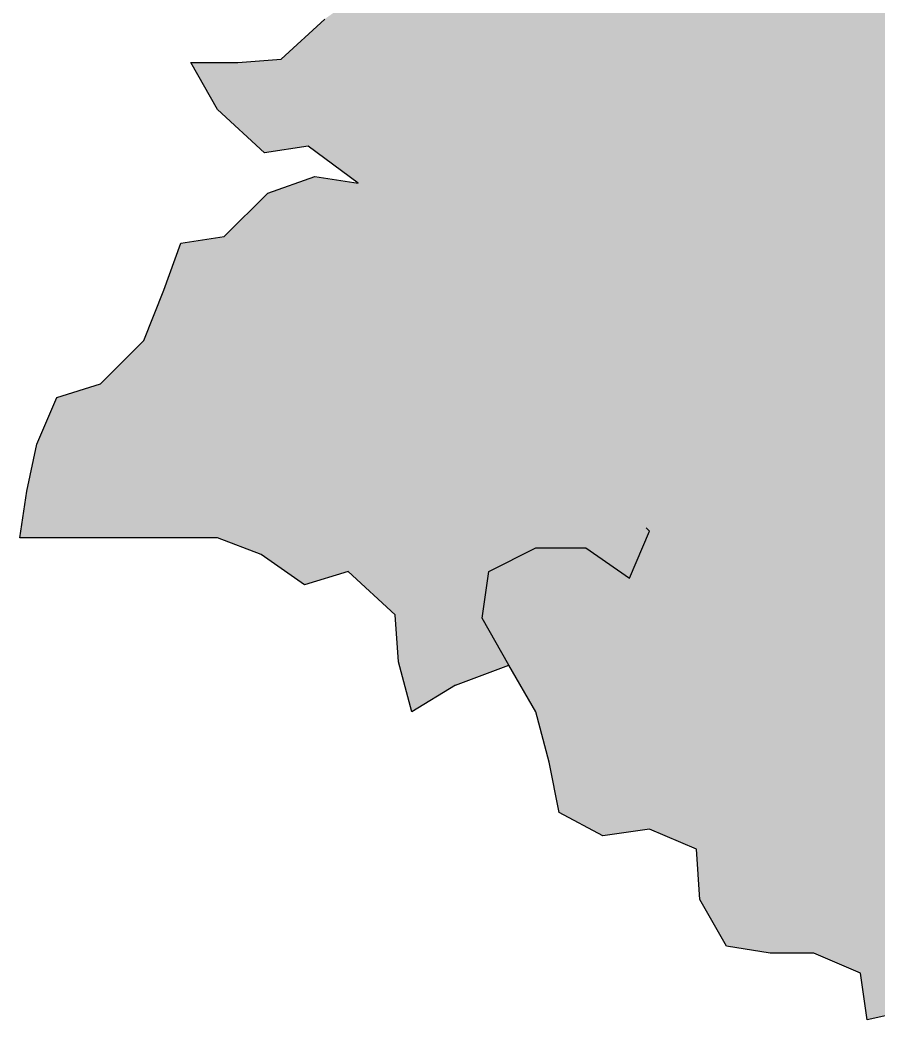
# Model space of a CAD drawing. Extents: x 20.477 to 20.834, y 4.403 to 4.771.
# Drawn here: x 20.4769 to 20.636, y 4.4327 to 4.618 of the extents above; entities that cross this region are included whole.
import ezdxf

# ---------------------------------------------------------------- set-up
doc = ezdxf.new("R2010")
doc.units = 0
doc.layers.get('0').update_dxf_attribs({"linetype": 'CONTINUOUS'})

# ---------------------------------------------------------------- blocks, each defined once
blk = doc.blocks.new('*U12')
at = {"color": 0}
for points in [[(20.61027, 4.44598), (20.60778, 4.76457), (20.61027, 4.76581)], [(20.61027, 4.44598), (20.61027, 4.76581), (20.61585, 4.44513)], [(20.61585, 4.44513), (20.61027, 4.76581), (20.61585, 4.76238)], [(20.60778, 4.44637), (20.60282, 4.76209), (20.60778, 4.76457)], [(20.60778, 4.44637), (20.60778, 4.76457), (20.61027, 4.44598)], [(20.60282, 4.45505), (20.6022, 4.76178), (20.60282, 4.76209)], [(20.60282, 4.45505), (20.60282, 4.76209), (20.60778, 4.44637)], [(20.61585, 4.44513), (20.61585, 4.76238), (20.61833, 4.44513)], [(20.61833, 4.44513), (20.61585, 4.76238), (20.61833, 4.76085)], [(20.60158, 4.46462), (20.59786, 4.75216), (20.60158, 4.76147)], [(20.6022, 4.46435), (20.60158, 4.76147), (20.6022, 4.76178)], [(20.60158, 4.46462), (20.60158, 4.76147), (20.6022, 4.46435)], [(20.6022, 4.46435), (20.6022, 4.76178), (20.60282, 4.45505)], [(20.61833, 4.44513), (20.61833, 4.76085), (20.62391, 4.44513)], [(20.62391, 4.44513), (20.61833, 4.76085), (20.62391, 4.75886)], [(20.64191, 4.43458), (20.63508, 4.75961), (20.64191, 4.76171)], [(20.62391, 4.44513), (20.62391, 4.75886), (20.62702, 4.4438)], [(20.62702, 4.4438), (20.62391, 4.75886), (20.62702, 4.75775)], [(20.6326, 4.4414), (20.62702, 4.75775), (20.6326, 4.75904)], [(20.63384, 4.43272), (20.6326, 4.75904), (20.63384, 4.75932)], [(20.6326, 4.4414), (20.6326, 4.75904), (20.63384, 4.43272)], [(20.63508, 4.43301), (20.63384, 4.75932), (20.63508, 4.75961)], [(20.63384, 4.43272), (20.63384, 4.75932), (20.63508, 4.43301)], [(20.63508, 4.43301), (20.63508, 4.75961), (20.64191, 4.43458)], [(20.62702, 4.4438), (20.62702, 4.75775), (20.6326, 4.4414)], [(20.59786, 4.46621), (20.59351, 4.74715), (20.59786, 4.75216)], [(20.59786, 4.46621), (20.59786, 4.75216), (20.60158, 4.46462)], [(20.59351, 4.46808), (20.58979, 4.74286), (20.59351, 4.74715)], [(20.59351, 4.46808), (20.59351, 4.74715), (20.59786, 4.46621)], [(20.58048, 4.46917), (20.57676, 4.74243), (20.58048, 4.74472)], [(20.58048, 4.46917), (20.58048, 4.74472), (20.58483, 4.46684)], [(20.58483, 4.46684), (20.58048, 4.74472), (20.58483, 4.74385)], [(20.58483, 4.46684), (20.58483, 4.74385), (20.58979, 4.46754)], [(20.58979, 4.46754), (20.58483, 4.74385), (20.58979, 4.74286)], [(20.57676, 4.47118), (20.5749, 4.74129), (20.57676, 4.74243)], [(20.57676, 4.47118), (20.57676, 4.74243), (20.58048, 4.46917)], [(20.58979, 4.46754), (20.58979, 4.74286), (20.59351, 4.46808)], [(20.57242, 4.48979), (20.56746, 4.73518), (20.57242, 4.73976)], [(20.5749, 4.48048), (20.57242, 4.73976), (20.5749, 4.74129)], [(20.57242, 4.48979), (20.57242, 4.73976), (20.5749, 4.48048)], [(20.5749, 4.48048), (20.5749, 4.74129), (20.57676, 4.47118)], [(20.56746, 4.49847), (20.56435, 4.73232), (20.56746, 4.73518)], [(20.56746, 4.49847), (20.56746, 4.73518), (20.57242, 4.48979)], [(20.56435, 4.49731), (20.56249, 4.72301), (20.56435, 4.73232)], [(20.56435, 4.49731), (20.56435, 4.73232), (20.56746, 4.49847)], [(20.56249, 4.49661), (20.55815, 4.71433), (20.56249, 4.72301)], [(20.56249, 4.49661), (20.56249, 4.72301), (20.56435, 4.49731)], [(20.55753, 4.49475), (20.5507, 4.71089), (20.55753, 4.71404)], [(20.55815, 4.49498), (20.55753, 4.71404), (20.55815, 4.71433)], [(20.55753, 4.49475), (20.55753, 4.71404), (20.55815, 4.49498)], [(20.55815, 4.49498), (20.55815, 4.71433), (20.56249, 4.49661)], [(20.5507, 4.49055), (20.5507, 4.71089), (20.55753, 4.49475)], [(20.54636, 4.50777), (20.54202, 4.62439), (20.54636, 4.62532)], [(20.54698, 4.49909), (20.54636, 4.62532), (20.54698, 4.62545)], [(20.54636, 4.50777), (20.54636, 4.62532), (20.54698, 4.49909)], [(20.54946, 4.48979), (20.54698, 4.62545), (20.54946, 4.62598)], [(20.54698, 4.49909), (20.54698, 4.62545), (20.54946, 4.48979)], [(20.55008, 4.49017), (20.54946, 4.62598), (20.55008, 4.62611)], [(20.54946, 4.48979), (20.54946, 4.62598), (20.55008, 4.49017)], [(20.5507, 4.49055), (20.55008, 4.62611), (20.5507, 4.62625)], [(20.55008, 4.49017), (20.55008, 4.62611), (20.5507, 4.49055)], [(20.54202, 4.51181), (20.53954, 4.62261), (20.54202, 4.62439)], [(20.54202, 4.51181), (20.54202, 4.62439), (20.54636, 4.50777)], [(20.53768, 4.58915), (20.53706, 4.62084), (20.53768, 4.62129)], [(20.53954, 4.58779), (20.53768, 4.62129), (20.53954, 4.62261)], [(20.53768, 4.58915), (20.53768, 4.62129), (20.53954, 4.58779)], [(20.53954, 4.51411), (20.53954, 4.62261), (20.54202, 4.51181)], [(20.53507, 4.59107), (20.53333, 4.61818), (20.53507, 4.61942)], [(20.53519, 4.59097), (20.53507, 4.61942), (20.53519, 4.61951)], [(20.53507, 4.59107), (20.53507, 4.61942), (20.53519, 4.59097)], [(20.53706, 4.58961), (20.53519, 4.61951), (20.53706, 4.62084)], [(20.53519, 4.59097), (20.53519, 4.61951), (20.53706, 4.58961)], [(20.53706, 4.58961), (20.53706, 4.62084), (20.53768, 4.58915)], [(20.53271, 4.59279), (20.53209, 4.61704), (20.53271, 4.61761)], [(20.53333, 4.59234), (20.53271, 4.61761), (20.53333, 4.61818)], [(20.53271, 4.59279), (20.53271, 4.61761), (20.53333, 4.59234)], [(20.53333, 4.59234), (20.53333, 4.61818), (20.53507, 4.59107)], [(20.53147, 4.5937), (20.53023, 4.61532), (20.53147, 4.61647)], [(20.53209, 4.59325), (20.53147, 4.61647), (20.53209, 4.61704)], [(20.53147, 4.5937), (20.53147, 4.61647), (20.53209, 4.59325)], [(20.53209, 4.59325), (20.53209, 4.61704), (20.53271, 4.59279)], [(20.52961, 4.59452), (20.52651, 4.61189), (20.52961, 4.61475)], [(20.53023, 4.59461), (20.52961, 4.61475), (20.53023, 4.61532)], [(20.52961, 4.59452), (20.52961, 4.61475), (20.53023, 4.59461)], [(20.53023, 4.59461), (20.53023, 4.61532), (20.53147, 4.5937)], [(20.52651, 4.59404), (20.52527, 4.61074), (20.52651, 4.61189)], [(20.52651, 4.59404), (20.52651, 4.61189), (20.52961, 4.59452)], [(20.51162, 4.60469), (20.50852, 4.61012), (20.51162, 4.61012)], [(20.51162, 4.60469), (20.51162, 4.61012), (20.51348, 4.60144)], [(20.51348, 4.60144), (20.51162, 4.61012), (20.51348, 4.61012)], [(20.51348, 4.60144), (20.51348, 4.61012), (20.51472, 4.60028)], [(20.51472, 4.60028), (20.51348, 4.61012), (20.51472, 4.61012)], [(20.51472, 4.60028), (20.51472, 4.61012), (20.51534, 4.59971)], [(20.51534, 4.59971), (20.51472, 4.61012), (20.51534, 4.61012)], [(20.51534, 4.59971), (20.51534, 4.61012), (20.5172, 4.59798)], [(20.5172, 4.59798), (20.51534, 4.61012), (20.5172, 4.61012)], [(20.51968, 4.59568), (20.5172, 4.61012), (20.51968, 4.61031)], [(20.5172, 4.59798), (20.5172, 4.61012), (20.51968, 4.59568)], [(20.5203, 4.5951), (20.51968, 4.61031), (20.5203, 4.61036)], [(20.51968, 4.59568), (20.51968, 4.61031), (20.5203, 4.5951)], [(20.52154, 4.59395), (20.5203, 4.61036), (20.52154, 4.61045)], [(20.5203, 4.5951), (20.5203, 4.61036), (20.52154, 4.59395)], [(20.52216, 4.59337), (20.52154, 4.61045), (20.52216, 4.6105)], [(20.52154, 4.59395), (20.52154, 4.61045), (20.52216, 4.59337)], [(20.52279, 4.59347), (20.52216, 4.6105), (20.52279, 4.61055)], [(20.52216, 4.59337), (20.52216, 4.6105), (20.52279, 4.59347)], [(20.52403, 4.59366), (20.52279, 4.61055), (20.52403, 4.61065)], [(20.52279, 4.59347), (20.52279, 4.61055), (20.52403, 4.59366)], [(20.52465, 4.59375), (20.52403, 4.61065), (20.52465, 4.61069)], [(20.52403, 4.59366), (20.52403, 4.61065), (20.52465, 4.59375)], [(20.52527, 4.59385), (20.52465, 4.61069), (20.52527, 4.61074)], [(20.52465, 4.59375), (20.52465, 4.61069), (20.52527, 4.59385)], [(20.52527, 4.59385), (20.52527, 4.61074), (20.52651, 4.59404)], [(20.52961, 4.51336), (20.52651, 4.58726), (20.52961, 4.58837)], [(20.53023, 4.51355), (20.52961, 4.58837), (20.53023, 4.58859)], [(20.52961, 4.51336), (20.52961, 4.58837), (20.53023, 4.51355)], [(20.53147, 4.51393), (20.53023, 4.58859), (20.53147, 4.58903)], [(20.53023, 4.51355), (20.53023, 4.58859), (20.53147, 4.51393)], [(20.53147, 4.51393), (20.53147, 4.58903), (20.53209, 4.51412)], [(20.53209, 4.51412), (20.53147, 4.58903), (20.53209, 4.58894)], [(20.53209, 4.51412), (20.53209, 4.58894), (20.53271, 4.51431)], [(20.53271, 4.51431), (20.53209, 4.58894), (20.53271, 4.58884)], [(20.53271, 4.51431), (20.53271, 4.58884), (20.53333, 4.5145)], [(20.53333, 4.5145), (20.53271, 4.58884), (20.53333, 4.58874)], [(20.53333, 4.5145), (20.53333, 4.58874), (20.53507, 4.51504)], [(20.53507, 4.51504), (20.53333, 4.58874), (20.53507, 4.58848)], [(20.53507, 4.51504), (20.53507, 4.58848), (20.53519, 4.51507)], [(20.53519, 4.51507), (20.53507, 4.58848), (20.53519, 4.58846)], [(20.53519, 4.51507), (20.53519, 4.58846), (20.53706, 4.51565)], [(20.53706, 4.51565), (20.53519, 4.58846), (20.53706, 4.58817)], [(20.53706, 4.51565), (20.53706, 4.58817), (20.53768, 4.51584)], [(20.53768, 4.51584), (20.53706, 4.58817), (20.53768, 4.58808)], [(20.53768, 4.51584), (20.53768, 4.58808), (20.53954, 4.51411)], [(20.53954, 4.51411), (20.53768, 4.58808), (20.53954, 4.58779)], [(20.52279, 4.51808), (20.52216, 4.58531), (20.52279, 4.58593)], [(20.52403, 4.51722), (20.52279, 4.58593), (20.52403, 4.58637)], [(20.52279, 4.51808), (20.52279, 4.58593), (20.52403, 4.51722)], [(20.52465, 4.51679), (20.52403, 4.58637), (20.52465, 4.58659)], [(20.52403, 4.51722), (20.52403, 4.58637), (20.52465, 4.51679)], [(20.52527, 4.51636), (20.52465, 4.58659), (20.52527, 4.58682)], [(20.52465, 4.51679), (20.52465, 4.58659), (20.52527, 4.51636)], [(20.52651, 4.5155), (20.52527, 4.58682), (20.52651, 4.58726)], [(20.52527, 4.51636), (20.52527, 4.58682), (20.52651, 4.5155)], [(20.52651, 4.5155), (20.52651, 4.58726), (20.52961, 4.51336)], [(20.52154, 4.51894), (20.5203, 4.58345), (20.52154, 4.58469)], [(20.52216, 4.51851), (20.52154, 4.58469), (20.52216, 4.58531)], [(20.52154, 4.51894), (20.52154, 4.58469), (20.52216, 4.51851)], [(20.52216, 4.51851), (20.52216, 4.58531), (20.52279, 4.51808)], [(20.51968, 4.51965), (20.5172, 4.58035), (20.51968, 4.58283)], [(20.5203, 4.51942), (20.51968, 4.58283), (20.5203, 4.58345)], [(20.51968, 4.51965), (20.51968, 4.58283), (20.5203, 4.51942)], [(20.5203, 4.51942), (20.5203, 4.58345), (20.52154, 4.51894)], [(20.5172, 4.52061), (20.51534, 4.57849), (20.5172, 4.58035)], [(20.5172, 4.52061), (20.5172, 4.58035), (20.51968, 4.51965)], [(20.51534, 4.52132), (20.51472, 4.57787), (20.51534, 4.57849)], [(20.51534, 4.52132), (20.51534, 4.57849), (20.5172, 4.52061)], [(20.50665, 4.52204), (20.50355, 4.56794), (20.50665, 4.57663)], [(20.50852, 4.52204), (20.50665, 4.57663), (20.50852, 4.57691)], [(20.50665, 4.52204), (20.50665, 4.57663), (20.50852, 4.52204)], [(20.51162, 4.52204), (20.50852, 4.57691), (20.51162, 4.57739)], [(20.50852, 4.52204), (20.50852, 4.57691), (20.51162, 4.52204)], [(20.51348, 4.52204), (20.51162, 4.57739), (20.51348, 4.57767)], [(20.51162, 4.52204), (20.51162, 4.57739), (20.51348, 4.52204)], [(20.51472, 4.52156), (20.51348, 4.57767), (20.51472, 4.57787)], [(20.51348, 4.52204), (20.51348, 4.57767), (20.51472, 4.52156)], [(20.51472, 4.52156), (20.51472, 4.57787), (20.51534, 4.52132)], [(20.50355, 4.52204), (20.50107, 4.56174), (20.50355, 4.56794)], [(20.50355, 4.52204), (20.50355, 4.56794), (20.50665, 4.52204)], [(20.50107, 4.52204), (20.49983, 4.55864), (20.50107, 4.56174)], [(20.50107, 4.52204), (20.50107, 4.56174), (20.50355, 4.52204)], [(20.49983, 4.52204), (20.49176, 4.55057), (20.49983, 4.55864)], [(20.49983, 4.52204), (20.49983, 4.55864), (20.50107, 4.52204)], [(20.49176, 4.52204), (20.4837, 4.54809), (20.49176, 4.55057)], [(20.49176, 4.52204), (20.49176, 4.55057), (20.49983, 4.52204)], [(20.4837, 4.52204), (20.47998, 4.53941), (20.4837, 4.54809)], [(20.4837, 4.52204), (20.4837, 4.54809), (20.49176, 4.52204)], [(20.47998, 4.52204), (20.47811, 4.53072), (20.47998, 4.53941)], [(20.47998, 4.52204), (20.47998, 4.53941), (20.4837, 4.52204)], [(20.47811, 4.52204), (20.47687, 4.52204), (20.47811, 4.53072)], [(20.47811, 4.52204), (20.47811, 4.53072), (20.47998, 4.52204)]]:
    blk.add_solid(points, dxfattribs=at)

msp = doc.modelspace()

# ---------------------------------------------------------------- linework, layer by layer
for p, q in [((20.52527, 4.61074), (20.53333, 4.61818)), ((20.51348, 4.60144), (20.50852, 4.61012)), ((20.50852, 4.61012), (20.5172, 4.61012)), ((20.5172, 4.61012), (20.52527, 4.61074)), ((20.52216, 4.59337), (20.51348, 4.60144)), ((20.53023, 4.59461), (20.52216, 4.59337)), ((20.53954, 4.58779), (20.53023, 4.59461)), ((20.52279, 4.58593), (20.53147, 4.58903)), ((20.53147, 4.58903), (20.53954, 4.58779)), ((20.51472, 4.57787), (20.52279, 4.58593)), ((20.50355, 4.56794), (20.50665, 4.57663)), ((20.50665, 4.57663), (20.51472, 4.57787)), ((20.49983, 4.55864), (20.50355, 4.56794)), ((20.49176, 4.55057), (20.49983, 4.55864)), ((20.4837, 4.54809), (20.49176, 4.55057)), ((20.47998, 4.53941), (20.4837, 4.54809)), ((20.47811, 4.53072), (20.47998, 4.53941)), ((20.47687, 4.52204), (20.47811, 4.53072)), ((20.58979, 4.5146), (20.59351, 4.52328)), ((20.59351, 4.52328), (20.59289, 4.5239)), ((20.51348, 4.52204), (20.47687, 4.52204)), ((20.52154, 4.51894), (20.51348, 4.52204)), ((20.56373, 4.51584), (20.57242, 4.52018)), ((20.57242, 4.52018), (20.58173, 4.52018)), ((20.58173, 4.52018), (20.58979, 4.5146)), ((20.52961, 4.51336), (20.52154, 4.51894)), ((20.53768, 4.51584), (20.52961, 4.51336)), ((20.54636, 4.50777), (20.53768, 4.51584)), ((20.56249, 4.50715), (20.56373, 4.51584)), ((20.54698, 4.49909), (20.54636, 4.50777)), ((20.56746, 4.49847), (20.56249, 4.50715)), ((20.54946, 4.48979), (20.54698, 4.49909)), ((20.55753, 4.49475), (20.56746, 4.49847)), ((20.57242, 4.48979), (20.56746, 4.49847)), ((20.55753, 4.49475), (20.54946, 4.48979)), ((20.5749, 4.48048), (20.57242, 4.48979)), ((20.57676, 4.47118), (20.5749, 4.48048)), ((20.58483, 4.46684), (20.57676, 4.47118)), ((20.59351, 4.46808), (20.58483, 4.46684)), ((20.6022, 4.46435), (20.59351, 4.46808)), ((20.60282, 4.45505), (20.6022, 4.46435)), ((20.60778, 4.44637), (20.60282, 4.45505)), ((20.61585, 4.44513), (20.60778, 4.44637)), ((20.62391, 4.44513), (20.61585, 4.44513)), ((20.6326, 4.4414), (20.62391, 4.44513)), ((20.63384, 4.43272), (20.6326, 4.4414)), ((20.64191, 4.43458), (20.63384, 4.43272))]:
    msp.add_line(p, q)

# ---------------------------------------------------------------- block references
at = {"color": 0}
msp.add_blockref('*U12', (0, 0), dxfattribs=at)

doc.saveas('drawing.dxf')
